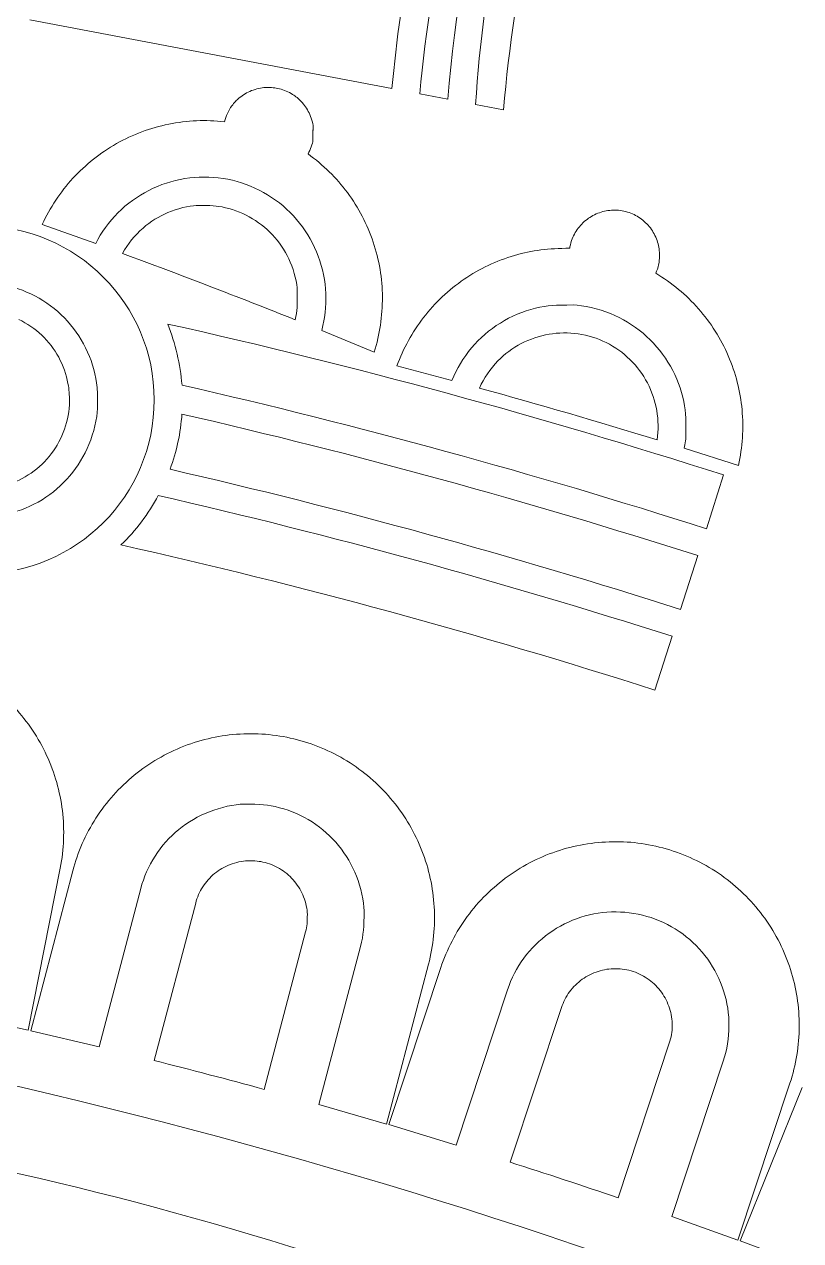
# Model space of a CAD drawing. Header units: millimetres. Extents: x -216 to 235, y -247 to 205.
# Drawn here: x 38.32 to 55.4, y 100.87 to 127.66 of the extents above; entities that cross this region are included whole.
import ezdxf

# ---------------------------------------------------------------- set-up
doc = ezdxf.new("R2010")
doc.units = ezdxf.units.MM
doc.header["$MEASUREMENT"] = 0
doc.layers.add('Camada 1', color=7, linetype='Continuous')

msp = doc.modelspace()

# ---------------------------------------------------------------- linework, layer by layer
at = {"layer": 'Camada 1', "color": 240, "lineweight": 18}
msp.add_open_spline([(40.386, -243.7514), (52.549, -242.0562), (64.5321, -239.369), (76.2543, -235.708), (76.2543, -235.708), (98.8911, -228.6351), (120.1427, -218.1082), (139.486, -204.3864), (139.486, -204.3864), (164.4969, -186.644), (185.4274, -164.233), (201.4217, -138.0695), (201.4217, -138.0695), (213.7717, -117.7741), (222.7947, -95.7966), (228.2686, -72.6782), (228.2686, -72.6782), (232.7664, -53.682), (234.7784, -34.2646), (234.2711, -14.7498), (234.2711, -14.7498), (233.6078, 8.9614), (229.2434, 32.277), (221.2854, 54.6227), (221.2854, 54.6227), (213.3274, 76.9685), (201.9717, 97.7943), (187.498, 116.5872), (187.498, 116.5872), (182.1139, 123.578), (176.3293, 130.2413), (170.1642, 136.5541), (170.1642, 136.5541), (153.5928, 153.4769), (134.5781, 167.599), (113.5883, 178.5727), (113.5883, 178.5727), (92.5985, 189.5464), (70.1505, 197.1015), (46.7969, 201.0519), (46.7969, 201.0519), (39.0919, 202.3552), (31.3295, 203.2562), (23.5308, 203.7524), (23.5308, 203.7524), (0.054, 205.2792), (-23.3725, 203.1146), (-46.1721, 197.3119), (-46.1721, 197.3119), (-57.2082, 194.503), (-67.9982, 190.8615), (-78.4793, 186.4083), (-78.4793, 186.4083), (-100.2525, 177.1917), (-120.3159, 164.6826), (-138.1754, 149.1888), (-138.1754, 149.1888), (-156.0349, 133.6951), (-171.2507, 115.5983), (-183.4483, 95.344), (-183.4483, 95.344), (-190.4371, 83.7389), (-196.3515, 71.5511), (-201.1434, 58.8799), (-201.1434, 58.8799), (-210.746, 33.3304), (-215.639, 6.4782), (-215.6655, -20.8162), (-215.6655, -20.8162), (-215.6885, -44.4186), (-212.0189, -67.7341), (-204.7472, -90.1884), (-204.7472, -90.1884), (-197.4754, -112.6427), (-186.7806, -133.683), (-172.926, -152.7913), (-172.926, -152.7913), (-167.4686, -160.3181), (-161.5547, -167.4917), (-155.2071, -174.2846)], degree=3, knots=[0, 0, 0, 0, 0.047619, 0.047619, 0.047619, 0.047619, 0.0952381, 0.0952381, 0.0952381, 0.0952381, 0.1428571, 0.1428571, 0.1428571, 0.1428571, 0.1904762, 0.1904762, 0.1904762, 0.1904762, 0.2380952, 0.2380952, 0.2380952, 0.2380952, 0.2857143, 0.2857143, 0.2857143, 0.2857143, 0.3333333, 0.3333333, 0.3333333, 0.3333333, 0.3809524, 0.3809524, 0.3809524, 0.3809524, 0.4285714, 0.4285714, 0.4285714, 0.4285714, 0.4761905, 0.4761905, 0.4761905, 0.4761905, 0.5238095, 0.5238095, 0.5238095, 0.5238095, 0.5714286, 0.5714286, 0.5714286, 0.5714286, 0.6190476, 0.6190476, 0.6190476, 0.6190476, 0.6666667, 0.6666667, 0.6666667, 0.6666667, 0.7142857, 0.7142857, 0.7142857, 0.7142857, 0.7619048, 0.7619048, 0.7619048, 0.7619048, 0.8095238, 0.8095238, 0.8095238, 0.8095238, 0.8571429, 0.8571429, 0.8571429, 0.8571429, 0.9047619, 0.9047619, 0.9047619, 0.9047619, 1, 1, 1, 1], dxfattribs=at)
at = {"layer": 'Camada 1', "color": 250, "lineweight": 18}
for points, knots in [([(169.4556, 135.5004), (152.9965, 152.348), (134.1044, 166.4135), (113.2447, 177.3504), (113.2447, 177.3504), (92.385, 188.2873), (70.0712, 195.8264), (46.8527, 199.782), (46.8527, 199.782), (39.1901, 201.0875), (31.4701, 201.9926), (23.7134, 202.4951), (23.7134, 202.4951), (0.3708, 204.0413), (-22.9262, 201.9169), (-45.6041, 196.1741), (-45.6041, 196.1741), (-56.5864, 193.3931), (-67.3248, 189.7829), (-77.7567, 185.3645), (-77.7567, 185.3645), (-99.4202, 176.2238), (-119.3871, 163.8067), (-137.1658, 148.419), (-137.1658, 148.419), (-154.9444, 133.0313), (-170.097, 115.0518), (-182.2504, 94.9233), (-182.2504, 94.9233), (-189.2131, 83.3915), (-195.1084, 71.2792), (-199.8881, 58.6848), (-199.8881, 58.6848), (-209.4979, 33.2044), (-214.3954, 6.4161), (-214.4225, -20.8161), (-214.4225, -20.8161), (-214.4225, -44.3152), (-210.6959, -67.68), (-203.3914, -90.0987), (-203.3914, -90.0987), (-196.087, -112.5174), (-185.3655, -133.5174), (-171.4908, -152.5816), (-171.4908, -152.5816), (-166.2338, -159.8049), (-160.555, -166.7015), (-154.4747, -173.2469), (-154.4747, -173.2469), (-138.5335, -190.4321), (-120.1002, -204.912), (-99.6287, -216.33), (-99.6287, -216.33), (-77.9909, -228.3986), (-54.6567, -236.727), (-30.2673, -241.0865), (-30.2673, -241.0865), (-7.2069, -245.2627), (16.2229, -245.78), (39.4452, -242.6257)], [0, 0, 0, 0, 0.0625, 0.0625, 0.0625, 0.0625, 0.125, 0.125, 0.125, 0.125, 0.1875, 0.1875, 0.1875, 0.1875, 0.25, 0.25, 0.25, 0.25, 0.3125, 0.3125, 0.3125, 0.3125, 0.375, 0.375, 0.375, 0.375, 0.4375, 0.4375, 0.4375, 0.4375, 0.5, 0.5, 0.5, 0.5, 0.5625, 0.5625, 0.5625, 0.5625, 0.625, 0.625, 0.625, 0.625, 0.6875, 0.6875, 0.6875, 0.6875, 0.75, 0.75, 0.75, 0.75, 0.8125, 0.8125, 0.8125, 0.8125, 0.875, 0.875, 0.875, 0.875, 1, 1, 1, 1]), ([(47.0213, 126.126), (47.2712, 128.9385), (47.9008, 131.6911), (48.8986, 134.3326), (48.8986, 134.3326), (49.7054, 136.5819), (50.8541, 138.6774), (52.3164, 140.5674), (52.3164, 140.5674), (53.5272, 142.1321), (54.9308, 143.5264), (56.5036, 144.7266), (56.5036, 144.7266), (59.5883, 147.0806), (63.0487, 148.8362), (66.77, 149.9353), (66.77, 149.9353), (66.7035, 149.7162), (66.6943, 149.568), (66.6943, 149.2604), (66.6943, 149.2604), (64.4706, 148.5629), (62.3288, 147.6438), (60.2912, 146.5126), (60.2912, 146.5126), (58.1839, 145.4001), (56.2766, 143.9717), (54.6161, 142.2626), (54.6161, 142.2626), (53.0408, 140.641), (51.7238, 138.8034), (50.6944, 136.7906), (50.6944, 136.7906), (48.9713, 133.4215), (47.9383, 129.781), (47.635, 126.009)], [0, 0, 0, 0, 0.1, 0.1, 0.1, 0.1, 0.2, 0.2, 0.2, 0.2, 0.3, 0.3, 0.3, 0.3, 0.4, 0.4, 0.4, 0.4, 0.5, 0.5, 0.5, 0.5, 0.6, 0.6, 0.6, 0.6, 0.7, 0.7, 0.7, 0.7, 0.8, 0.8, 0.8, 0.8, 1, 1, 1, 1]), ([(49.9809, 133.7692), (50.4202, 134.8901), (50.9368, 135.9775), (51.5281, 137.0261), (51.5281, 137.0261), (52.7198, 139.1393), (54.2275, 141.0401), (56.0139, 142.6816), (56.0139, 142.6816), (57.1792, 143.7523), (58.448, 144.6979), (59.8072, 145.5084), (59.8072, 145.5084), (62.0241, 146.829), (64.3796, 147.8829), (66.8416, 148.6557), (66.8416, 148.6557), (66.9275, 148.4563), (67.0465, 148.2748), (67.1952, 148.1165), (67.1952, 148.1165), (64.1024, 147.217), (61.2025, 145.8154), (58.5761, 143.9509), (58.5761, 143.9509), (56.6762, 142.606), (55.0102, 140.9804), (53.6189, 139.1142), (53.6189, 139.1142), (52.4101, 137.4927), (51.4335, 135.7218), (50.7071, 133.8344), (50.7071, 133.8344), (49.7105, 131.2449), (49.0918, 128.5402), (48.8633, 125.7751)], [0, 0, 0, 0, 0.1, 0.1, 0.1, 0.1, 0.2, 0.2, 0.2, 0.2, 0.3, 0.3, 0.3, 0.3, 0.4, 0.4, 0.4, 0.4, 0.5, 0.5, 0.5, 0.5, 0.6, 0.6, 0.6, 0.6, 0.7, 0.7, 0.7, 0.7, 0.8, 0.8, 0.8, 0.8, 1, 1, 1, 1]), ([(58.1665, 146.6782), (55.9018, 145.1913), (53.8977, 143.3685), (52.2033, 141.2545), (52.2033, 141.2545), (50.1336, 138.6722), (48.5932, 135.7432), (47.6384, 132.5745), (47.6384, 132.5745), (47.016, 130.5089), (46.6044, 128.3911), (46.408, 126.2428)], [0, 0, 0, 0, 0.25, 0.25, 0.25, 0.25, 0.5, 0.5, 0.5, 0.5, 1, 1, 1, 1]), ([(39.4452, -242.6257), (51.8039, -240.947), (63.9786, -238.2392), (75.8837, -234.5214), (75.8837, -234.5214), (98.4034, -227.4817), (119.5445, -217.0058), (138.7865, -203.3516), (138.7865, -203.3516), (162.3398, -186.6382), (182.2735, -165.7398), (197.8558, -141.4234), (197.8558, -141.4234), (210.5592, -121.5071), (219.9906, -99.8488), (225.9178, -76.9817), (225.9178, -76.9817), (231.1662, -56.7331), (233.5541, -35.952), (233.035, -15.0406), (233.035, -15.0406), (232.4527, 8.4214), (228.2073, 31.5036), (220.4032, 53.6376), (220.4032, 53.6376), (212.5992, 75.7714), (201.4288, 96.412), (187.1669, 115.0511), (187.1669, 115.0511), (181.6804, 122.2215), (175.7693, 129.0463), (169.4555, 135.5004)], [0, 0, 0, 0, 0.1111111, 0.1111111, 0.1111111, 0.1111111, 0.2222222, 0.2222222, 0.2222222, 0.2222222, 0.3333333, 0.3333333, 0.3333333, 0.3333333, 0.4444444, 0.4444444, 0.4444444, 0.4444444, 0.5555556, 0.5555556, 0.5555556, 0.5555556, 0.6666667, 0.6666667, 0.6666667, 0.6666667, 0.7777778, 0.7777778, 0.7777778, 0.7777778, 1, 1, 1, 1]), ([(46.0178, 120.4405), (46.1415, 120.834), (46.1982, 121.2248), (46.1982, 121.6542), (46.1982, 121.6542), (46.1982, 122.0509), (46.1259, 122.4733), (45.9947, 122.8643), (45.9947, 122.8643), (45.8635, 123.2553), (45.6729, 123.6209), (45.4273, 123.9522), (45.4273, 123.9522), (45.1845, 124.2797), (44.894, 124.5658), (44.5628, 124.8034), (44.5628, 124.8034), (44.6126, 124.8954), (44.6661, 125.0367), (44.6661, 125.097), (44.6661, 125.097), (44.6661, 125.5467), (44.6737, 125.1701), (44.6737, 125.4081), (44.6737, 125.4081), (44.6737, 125.4759), (44.6299, 125.612), (44.5847, 125.7063), (44.5847, 125.7063), (44.5395, 125.8006), (44.4801, 125.8867), (44.4079, 125.9624), (44.4079, 125.9624), (44.3518, 126.0214), (44.2888, 126.073), (44.2201, 126.1165), (44.2201, 126.1165), (44.1312, 126.1724), (44.0347, 126.2137), (43.9329, 126.2394), (43.9329, 126.2394), (43.831, 126.2651), (43.7679, 126.2674), (43.6217, 126.2674), (43.6217, 126.2674), (43.5395, 126.2674), (43.4146, 126.237), (43.3171, 126.1979), (43.3171, 126.1979), (43.2196, 126.1589), (43.1295, 126.105), (43.0489, 126.0377), (43.0489, 126.0377), (42.988, 125.9869), (42.9336, 125.9292), (42.8864, 125.8655), (42.8864, 125.8655), (42.8082, 125.76), (42.7527, 125.641), (42.7221, 125.5132), (42.7221, 125.5132), (42.3124, 125.5601), (41.9004, 125.5422), (41.4963, 125.4601), (41.4963, 125.4601), (41.0921, 125.378), (40.7059, 125.2337), (40.3469, 125.0308), (40.3469, 125.0308), (39.988, 124.8279), (39.6651, 124.5713), (39.3865, 124.2673), (39.3865, 124.2673), (39.1092, 123.9649), (38.8824, 123.6231), (38.7116, 123.2501)], [0, 0, 0, 0, 0.05, 0.05, 0.05, 0.05, 0.1, 0.1, 0.1, 0.1, 0.15, 0.15, 0.15, 0.15, 0.2, 0.2, 0.2, 0.2, 0.25, 0.25, 0.25, 0.25, 0.3, 0.3, 0.3, 0.3, 0.35, 0.35, 0.35, 0.35, 0.4, 0.4, 0.4, 0.4, 0.45, 0.45, 0.45, 0.45, 0.5, 0.5, 0.5, 0.5, 0.55, 0.55, 0.55, 0.55, 0.6, 0.6, 0.6, 0.6, 0.65, 0.65, 0.65, 0.65, 0.7, 0.7, 0.7, 0.7, 0.75, 0.75, 0.75, 0.75, 0.8, 0.8, 0.8, 0.8, 0.85, 0.85, 0.85, 0.85, 0.9, 0.9, 0.9, 0.9, 1, 1, 1, 1]), ([(39.8877, 122.8278), (40.015, 123.079), (40.1801, 123.3072), (40.3788, 123.5068), (40.3788, 123.5068), (40.5775, 123.7064), (40.805, 123.8724), (41.0556, 124.0008), (41.0556, 124.0008), (41.3063, 124.1292), (41.574, 124.2169), (41.852, 124.2615), (41.852, 124.2615), (42.1301, 124.3062), (42.4118, 124.3068), (42.69, 124.2634), (42.69, 124.2634), (42.9683, 124.2199), (43.2363, 124.1335), (43.4876, 124.0062), (43.4876, 124.0062), (43.7388, 123.8789), (43.967, 123.7138), (44.1666, 123.5151), (44.1666, 123.5151), (44.3662, 123.3164), (44.5322, 123.0889), (44.6606, 122.8383), (44.6606, 122.8383), (44.789, 122.5876), (44.8767, 122.3199), (44.9213, 122.0419), (44.9213, 122.0419), (44.966, 121.7638), (44.9666, 121.4822), (44.9232, 121.2039), (44.9232, 121.2039), (44.908, 121.1068), (44.8875, 121.0106), (44.8618, 120.9158)], [0, 0, 0, 0, 0.0909091, 0.0909091, 0.0909091, 0.0909091, 0.1818182, 0.1818182, 0.1818182, 0.1818182, 0.2727273, 0.2727273, 0.2727273, 0.2727273, 0.3636364, 0.3636364, 0.3636364, 0.3636364, 0.4545455, 0.4545455, 0.4545455, 0.4545455, 0.5454545, 0.5454545, 0.5454545, 0.5454545, 0.6363636, 0.6363636, 0.6363636, 0.6363636, 0.7272727, 0.7272727, 0.7272727, 0.7272727, 0.8181818, 0.8181818, 0.8181818, 0.8181818, 1, 1, 1, 1]), ([(40.4767, 122.6125), (41.7511, 122.1433), (43.0188, 121.656), (44.2794, 121.1507), (44.2794, 121.1507), (44.3284, 121.3613), (44.3256, 121.4557), (44.3256, 121.7925), (44.3256, 121.7925), (44.3256, 121.9526), (44.2553, 122.2179), (44.1713, 122.4171), (44.1713, 122.4171), (44.0872, 122.6164), (43.973, 122.8), (43.8315, 122.9635), (43.8315, 122.9635), (43.6899, 123.127), (43.5246, 123.2664), (43.3394, 123.3781), (43.3394, 123.3781), (43.1543, 123.4899), (42.954, 123.5713), (42.7434, 123.6204), (42.7434, 123.6204), (42.5328, 123.6695), (42.4384, 123.6667), (42.1017, 123.6667), (42.1017, 123.6667), (41.9415, 123.6667), (41.6762, 123.5964), (41.477, 123.5123), (41.477, 123.5123), (41.2778, 123.4283), (41.0942, 123.3141), (40.9306, 123.1725), (40.9306, 123.1725), (40.7471, 123.0136), (40.5942, 122.825), (40.4767, 122.6125)], [0, 0, 0, 0, 0.0909091, 0.0909091, 0.0909091, 0.0909091, 0.1818182, 0.1818182, 0.1818182, 0.1818182, 0.2727273, 0.2727273, 0.2727273, 0.2727273, 0.3636364, 0.3636364, 0.3636364, 0.3636364, 0.4545455, 0.4545455, 0.4545455, 0.4545455, 0.5454545, 0.5454545, 0.5454545, 0.5454545, 0.6363636, 0.6363636, 0.6363636, 0.6363636, 0.7272727, 0.7272727, 0.7272727, 0.7272727, 0.8181818, 0.8181818, 0.8181818, 0.8181818, 1, 1, 1, 1]), ([(52.2543, 122.8626), (52.2237, 122.9626), (52.1778, 123.0566), (52.1178, 123.1422), (52.1178, 123.1422), (52.0577, 123.2279), (51.985, 123.3031), (51.9015, 123.366), (51.9015, 123.366), (51.8179, 123.4289), (51.7255, 123.478), (51.6267, 123.512), (51.6267, 123.512), (51.5277, 123.546), (51.4178, 123.5659), (51.3202, 123.5659), (51.3202, 123.5659), (51.2076, 123.5659), (51.112, 123.5531), (51.012, 123.5225), (51.012, 123.5225), (50.912, 123.4918), (50.818, 123.4459), (50.7323, 123.3859), (50.7323, 123.3859), (50.6467, 123.3259), (50.5715, 123.2532), (50.5086, 123.1696), (50.5086, 123.1696), (50.4457, 123.0861), (50.3966, 122.9937), (50.3626, 122.8948), (50.3626, 122.8948), (50.3436, 122.8397), (50.3205, 122.7525), (50.3205, 122.7255), (50.3205, 122.7255), (49.852, 122.7255), (49.4993, 122.6845), (49.1036, 122.5684), (49.1036, 122.5684), (48.7079, 122.4523), (48.3353, 122.2757), (47.9948, 122.0429), (47.9948, 122.0429), (47.6544, 121.8102), (47.3545, 121.5271), (47.1027, 121.2005), (47.1027, 121.2005), (46.8537, 120.8777), (46.6576, 120.5203), (46.5192, 120.1368)], [0, 0, 0, 0, 0.0714286, 0.0714286, 0.0714286, 0.0714286, 0.1428571, 0.1428571, 0.1428571, 0.1428571, 0.2142857, 0.2142857, 0.2142857, 0.2142857, 0.2857143, 0.2857143, 0.2857143, 0.2857143, 0.3571429, 0.3571429, 0.3571429, 0.3571429, 0.4285714, 0.4285714, 0.4285714, 0.4285714, 0.5, 0.5, 0.5, 0.5, 0.5714286, 0.5714286, 0.5714286, 0.5714286, 0.6428571, 0.6428571, 0.6428571, 0.6428571, 0.7142857, 0.7142857, 0.7142857, 0.7142857, 0.7857143, 0.7857143, 0.7857143, 0.7857143, 0.8571429, 0.8571429, 0.8571429, 0.8571429, 1, 1, 1, 1]), ([(41.1759, 119.3875), (41.1759, 117.274), (39.4625, 115.5606), (37.349, 115.5606), (37.349, 115.5606), (35.2354, 115.5606), (33.5221, 117.274), (33.5221, 119.3875), (33.5221, 119.3875), (33.5221, 121.5011), (35.2354, 123.2144), (37.349, 123.2144), (37.349, 123.2144), (39.4625, 123.2144), (41.1759, 121.5011), (41.1759, 119.3875)], [0, 0, 0, 0, 0.2, 0.2, 0.2, 0.2, 0.4, 0.4, 0.4, 0.4, 0.6, 0.6, 0.6, 0.6, 1, 1, 1, 1]), ([(54.0336, 117.9439), (54.1242, 118.3462), (54.1507, 118.7577), (54.1126, 119.1683), (54.1126, 119.1683), (54.0745, 119.5789), (53.9726, 119.9785), (53.8094, 120.3572), (53.8094, 120.3572), (53.6463, 120.7359), (53.4259, 121.0844), (53.1537, 121.3942), (53.1537, 121.3942), (52.8829, 121.7024), (52.5674, 121.9646), (52.215, 122.1746), (52.215, 122.1746), (52.2675, 122.2949), (52.2977, 122.4301), (52.2977, 122.5544), (52.2977, 122.5544), (52.2977, 122.667), (52.2849, 122.7626), (52.2543, 122.8626)], [0, 0, 0, 0, 0.1428571, 0.1428571, 0.1428571, 0.1428571, 0.2857143, 0.2857143, 0.2857143, 0.2857143, 0.4285714, 0.4285714, 0.4285714, 0.4285714, 0.5714286, 0.5714286, 0.5714286, 0.5714286, 0.7142857, 0.7142857, 0.7142857, 0.7142857, 1, 1, 1, 1]), ([(34.9424, 118.4468), (35.0413, 118.1937), (35.1786, 117.9591), (35.3508, 117.749), (35.3508, 117.749), (35.5231, 117.5389), (35.7262, 117.3583), (35.9549, 117.2117), (35.9549, 117.2117), (36.1837, 117.0651), (36.4326, 116.9561), (36.6955, 116.8873), (36.6955, 116.8873), (36.9584, 116.8186), (37.1402, 116.8077), (37.5, 116.8077), (37.5, 116.8077), (37.6091, 116.8077), (37.8094, 116.8399), (37.9607, 116.8767), (37.9607, 116.8767), (38.2248, 116.9411), (38.4756, 117.0461), (38.7068, 117.189), (38.7068, 117.189), (38.9381, 117.3319), (39.1442, 117.5092), (39.32, 117.7166), (39.32, 117.7166), (39.4958, 117.924), (39.6369, 118.1563), (39.74, 118.4078), (39.74, 118.4078), (39.8431, 118.6594), (39.9259, 118.9873), (39.9259, 119.1951), (39.9259, 119.1951), (39.9259, 119.5428), (39.9352, 119.5047), (39.919, 119.6589), (39.919, 119.6589), (39.8905, 119.9291), (39.8202, 120.1916), (39.7096, 120.4398), (39.7096, 120.4398), (39.5991, 120.688), (39.4511, 120.9158), (39.2692, 121.1177), (39.2692, 121.1177), (39.0874, 121.3196), (38.8762, 121.4906), (38.6409, 121.6264), (38.6409, 121.6264), (38.4056, 121.7622), (38.1519, 121.8595), (37.8861, 121.916), (37.8861, 121.916), (37.6537, 121.9654), (37.5269, 121.9668), (37.1796, 121.9668)], [0, 0, 0, 0, 0.0625, 0.0625, 0.0625, 0.0625, 0.125, 0.125, 0.125, 0.125, 0.1875, 0.1875, 0.1875, 0.1875, 0.25, 0.25, 0.25, 0.25, 0.3125, 0.3125, 0.3125, 0.3125, 0.375, 0.375, 0.375, 0.375, 0.4375, 0.4375, 0.4375, 0.4375, 0.5, 0.5, 0.5, 0.5, 0.5625, 0.5625, 0.5625, 0.5625, 0.625, 0.625, 0.625, 0.625, 0.6875, 0.6875, 0.6875, 0.6875, 0.75, 0.75, 0.75, 0.75, 0.8125, 0.8125, 0.8125, 0.8125, 0.875, 0.875, 0.875, 0.875, 1, 1, 1, 1]), ([(47.7267, 119.8143), (47.8328, 120.0752), (47.9783, 120.3163), (48.1598, 120.5316), (48.1598, 120.5316), (48.3413, 120.747), (48.5543, 120.9313), (48.7935, 121.08), (48.7935, 121.08), (49.0326, 121.2288), (49.2921, 121.3383), (49.5656, 121.4058), (49.5656, 121.4058), (49.839, 121.4733), (49.9969, 121.477), (50.4005, 121.477), (50.4005, 121.477), (50.6176, 121.477), (50.9557, 121.3928), (51.2166, 121.2868), (51.2166, 121.2868), (51.4775, 121.1807), (51.7186, 121.0351), (51.9339, 120.8536), (51.9339, 120.8536), (52.1493, 120.6721), (52.3336, 120.4592), (52.4823, 120.22), (52.4823, 120.22), (52.6311, 119.9808), (52.7406, 119.7213), (52.8081, 119.4479), (52.8081, 119.4479), (52.8756, 119.1745), (52.8793, 119.0165), (52.8793, 118.613), (52.8793, 118.613), (52.8793, 118.5603), (52.8598, 118.4174), (52.842, 118.3207)], [0, 0, 0, 0, 0.0909091, 0.0909091, 0.0909091, 0.0909091, 0.1818182, 0.1818182, 0.1818182, 0.1818182, 0.2727273, 0.2727273, 0.2727273, 0.2727273, 0.3636364, 0.3636364, 0.3636364, 0.3636364, 0.4545455, 0.4545455, 0.4545455, 0.4545455, 0.5454545, 0.5454545, 0.5454545, 0.5454545, 0.6363636, 0.6363636, 0.6363636, 0.6363636, 0.7272727, 0.7272727, 0.7272727, 0.7272727, 0.8181818, 0.8181818, 0.8181818, 0.8181818, 1, 1, 1, 1]), ([(35.3877, 119.3366), (35.3877, 119.1502), (35.4304, 118.9275), (35.4992, 118.733), (35.4992, 118.733), (35.568, 118.5384), (35.6663, 118.3571), (35.7918, 118.1933), (35.7918, 118.1933), (35.9174, 118.0296), (36.0669, 117.8875), (36.2369, 117.7705), (36.2369, 117.7705), (36.4069, 117.6536), (36.5931, 117.5646), (36.7909, 117.5059), (36.7909, 117.5059), (36.9887, 117.4472), (37.1684, 117.4255), (37.3994, 117.4255), (37.3994, 117.4255), (37.555, 117.4255), (37.7476, 117.4578), (37.9153, 117.5083), (37.9153, 117.5083), (38.113, 117.568), (38.2989, 117.6579), (38.4684, 117.7758), (38.4684, 117.7758), (38.638, 117.8936), (38.787, 118.0366), (38.9119, 118.2011), (38.9119, 118.2011), (39.0367, 118.3656), (39.1343, 118.5475), (39.2022, 118.7426), (39.2022, 118.7426), (39.2701, 118.9376), (39.3109, 119.1573), (39.3109, 119.3473), (39.3109, 119.3473), (39.3109, 119.5021), (39.3029, 119.6145), (39.2785, 119.746), (39.2785, 119.746), (39.2409, 119.9489), (39.1721, 120.1434), (39.0736, 120.3247), (39.0736, 120.3247), (38.9752, 120.5061), (38.8496, 120.6697), (38.6999, 120.8118), (38.6999, 120.8118), (38.5503, 120.9538), (38.3802, 121.0707), (38.194, 121.1595)], [0, 0, 0, 0, 0.0666667, 0.0666667, 0.0666667, 0.0666667, 0.1333333, 0.1333333, 0.1333333, 0.1333333, 0.2, 0.2, 0.2, 0.2, 0.2666667, 0.2666667, 0.2666667, 0.2666667, 0.3333333, 0.3333333, 0.3333333, 0.3333333, 0.4, 0.4, 0.4, 0.4, 0.4666667, 0.4666667, 0.4666667, 0.4666667, 0.5333333, 0.5333333, 0.5333333, 0.5333333, 0.6, 0.6, 0.6, 0.6, 0.6666667, 0.6666667, 0.6666667, 0.6666667, 0.7333333, 0.7333333, 0.7333333, 0.7333333, 0.8, 0.8, 0.8, 0.8, 0.8666667, 0.8666667, 0.8666667, 0.8666667, 1, 1, 1, 1]), ([(41.7881, 119.7122), (41.7498, 120.1748), (41.6438, 120.6267), (41.4724, 121.0581), (41.4724, 121.0581), (45.5979, 120.1322), (49.6782, 119.0237), (53.7052, 117.735)], [0, 0, 0, 0, 0.3333333, 0.3333333, 0.3333333, 0.3333333, 1, 1, 1, 1]), ([(48.3324, 119.6482), (49.6414, 119.2862), (50.945, 118.9056), (52.2431, 118.5064), (52.2431, 118.5064), (52.2746, 118.7204), (52.2722, 118.9366), (52.236, 119.1498), (52.236, 119.1498), (52.1999, 119.363), (52.1308, 119.568), (52.0305, 119.7595), (52.0305, 119.7595), (51.9302, 119.9511), (51.8012, 120.1247), (51.6466, 120.2759), (51.6466, 120.2759), (51.492, 120.4271), (51.3157, 120.5523), (51.1219, 120.6483), (51.1219, 120.6483), (50.9282, 120.7444), (50.7218, 120.809), (50.5079, 120.8404), (50.5079, 120.8404), (50.2939, 120.8719), (50.0777, 120.8695), (49.8645, 120.8334), (49.8645, 120.8334), (49.6513, 120.7972), (49.4464, 120.7281), (49.2548, 120.6278)], [0, 0, 0, 0, 0.1111111, 0.1111111, 0.1111111, 0.1111111, 0.2222222, 0.2222222, 0.2222222, 0.2222222, 0.3333333, 0.3333333, 0.3333333, 0.3333333, 0.4444444, 0.4444444, 0.4444444, 0.4444444, 0.5555556, 0.5555556, 0.5555556, 0.5555556, 0.6666667, 0.6666667, 0.6666667, 0.6666667, 0.7777778, 0.7777778, 0.7777778, 0.7777778, 1, 1, 1, 1]), ([(49.2548, 120.6278), (49.0632, 120.5275), (48.8897, 120.3985), (48.7384, 120.2439), (48.7384, 120.2439), (48.5686, 120.0704), (48.4319, 119.8697), (48.3324, 119.6482)], [0, 0, 0, 0, 0.3333333, 0.3333333, 0.3333333, 0.3333333, 1, 1, 1, 1]), ([(52.5722, 114.1803), (48.8484, 115.3721), (45.0776, 116.406), (41.2667, 117.2802), (41.2667, 117.2802), (41.0498, 116.8769), (40.7737, 116.5115), (40.4449, 116.1928), (40.4449, 116.1928), (44.4072, 115.3), (48.3262, 114.2334), (52.1944, 112.9951)], [0, 0, 0, 0, 0.25, 0.25, 0.25, 0.25, 0.5, 0.5, 0.5, 0.5, 1, 1, 1, 1]), ([(34.6528, 113.8739), (35.0752, 113.9248), (35.5005, 113.909), (35.918, 113.8269), (35.918, 113.8269), (36.3355, 113.7448), (36.7351, 113.5984), (37.1068, 113.3912), (37.1068, 113.3912), (37.4785, 113.1841), (37.8132, 112.9214), (38.1027, 112.6096), (38.1027, 112.6096), (38.3923, 112.2977), (38.6294, 111.9444), (38.8084, 111.5583), (38.8084, 111.5583), (38.9874, 111.1723), (39.1038, 110.763), (39.1547, 110.3405), (39.1547, 110.3405), (39.2056, 109.9181), (39.1899, 109.4928), (39.1077, 109.0753)], [0, 0, 0, 0, 0.1428571, 0.1428571, 0.1428571, 0.1428571, 0.2857143, 0.2857143, 0.2857143, 0.2857143, 0.4285714, 0.4285714, 0.4285714, 0.4285714, 0.5714286, 0.5714286, 0.5714286, 0.5714286, 0.7142857, 0.7142857, 0.7142857, 0.7142857, 1, 1, 1, 1]), ([(39.3841, 109.016), (39.4922, 109.4275), (39.6635, 109.8171), (39.8935, 110.1751), (39.8935, 110.1751), (40.1236, 110.533), (40.4068, 110.8506), (40.7362, 111.12), (40.7362, 111.12), (41.0656, 111.3893), (41.4331, 111.6039), (41.8296, 111.7583), (41.8296, 111.7583), (42.2262, 111.9126), (42.642, 112.0031), (43.0668, 112.0274)], [0, 0, 0, 0, 0.2, 0.2, 0.2, 0.2, 0.4, 0.4, 0.4, 0.4, 0.6, 0.6, 0.6, 0.6, 1, 1, 1, 1]), ([(43.0668, 112.0274), (43.4916, 112.0517), (43.915, 112.0092), (44.3266, 111.9011), (44.3266, 111.9011), (44.7381, 111.7929), (45.1277, 111.6217), (45.4856, 111.3916), (45.4856, 111.3916), (45.8436, 111.1616), (46.1612, 110.8784), (46.4306, 110.5489), (46.4306, 110.5489), (46.6999, 110.2195), (46.9145, 109.852), (47.0688, 109.4555), (47.0688, 109.4555), (47.2232, 109.059), (47.3137, 108.6432), (47.338, 108.2184), (47.338, 108.2184), (47.3623, 107.7935), (47.3198, 107.3701), (47.2116, 106.9586)], [0, 0, 0, 0, 0.1428571, 0.1428571, 0.1428571, 0.1428571, 0.2857143, 0.2857143, 0.2857143, 0.2857143, 0.4285714, 0.4285714, 0.4285714, 0.4285714, 0.5714286, 0.5714286, 0.5714286, 0.5714286, 0.7142857, 0.7142857, 0.7142857, 0.7142857, 1, 1, 1, 1]), ([(45.7162, 107.3516), (45.783, 107.6059), (45.7942, 107.7843), (45.7942, 108.1301), (45.7942, 108.1301), (45.7942, 108.3427), (45.7233, 108.6495), (45.6279, 108.8945), (45.6279, 108.8945), (45.5325, 109.1395), (45.4, 109.3666), (45.2335, 109.5701), (45.2335, 109.5701), (45.0671, 109.7736), (44.8709, 109.9487), (44.6497, 110.0908), (44.6497, 110.0908), (44.4285, 110.233), (44.1878, 110.3388), (43.9335, 110.4056), (43.9335, 110.4056), (43.6792, 110.4724), (43.5008, 110.4836), (43.1551, 110.4836), (43.1551, 110.4836), (42.9424, 110.4836), (42.6357, 110.4127), (42.3907, 110.3173), (42.3907, 110.3173), (42.1456, 110.222), (41.9186, 110.0894), (41.715, 109.9229), (41.715, 109.9229), (41.5115, 109.7565), (41.3365, 109.5603), (41.1943, 109.3391), (41.1943, 109.3391), (41.0522, 109.1179), (40.9464, 108.8772), (40.8796, 108.6229)], [0, 0, 0, 0, 0.0909091, 0.0909091, 0.0909091, 0.0909091, 0.1818182, 0.1818182, 0.1818182, 0.1818182, 0.2727273, 0.2727273, 0.2727273, 0.2727273, 0.3636364, 0.3636364, 0.3636364, 0.3636364, 0.4545455, 0.4545455, 0.4545455, 0.4545455, 0.5454545, 0.5454545, 0.5454545, 0.5454545, 0.6363636, 0.6363636, 0.6363636, 0.6363636, 0.7272727, 0.7272727, 0.7272727, 0.7272727, 0.8181818, 0.8181818, 0.8181818, 0.8181818, 1, 1, 1, 1]), ([(47.4837, 106.882), (47.6175, 107.286), (47.8128, 107.664), (48.0649, 108.0068), (48.0649, 108.0068), (48.317, 108.3497), (48.6196, 108.6488), (48.9653, 108.897), (48.9653, 108.897), (49.311, 109.1451), (49.6912, 109.3361), (50.0966, 109.4653), (50.0966, 109.4653), (50.5021, 109.5945), (50.9124, 109.6562), (51.3482, 109.6562), (51.3482, 109.6562), (51.7639, 109.6562), (52.1937, 109.5849), (52.5976, 109.4511), (52.5976, 109.4511), (53.0015, 109.3173), (53.3796, 109.1219), (53.7224, 108.8699), (53.7224, 108.8699), (54.0652, 108.6178), (54.3644, 108.3152), (54.6126, 107.9695), (54.6126, 107.9695), (54.8607, 107.6238), (55.0517, 107.2436), (55.1809, 106.8381), (55.1809, 106.8381), (55.3101, 106.4327), (55.3719, 106.0224), (55.3719, 105.5865), (55.3719, 105.5865), (55.3719, 105.1709), (55.3005, 104.7411), (55.1667, 104.3372)], [0, 0, 0, 0, 0.0909091, 0.0909091, 0.0909091, 0.0909091, 0.1818182, 0.1818182, 0.1818182, 0.1818182, 0.2727273, 0.2727273, 0.2727273, 0.2727273, 0.3636364, 0.3636364, 0.3636364, 0.3636364, 0.4545455, 0.4545455, 0.4545455, 0.4545455, 0.5454545, 0.5454545, 0.5454545, 0.5454545, 0.6363636, 0.6363636, 0.6363636, 0.6363636, 0.7272727, 0.7272727, 0.7272727, 0.7272727, 0.8181818, 0.8181818, 0.8181818, 0.8181818, 1, 1, 1, 1]), ([(39.1077, 109.0753), (39.1077, 109.0753), (38.4052, 105.5032), (38.4052, 105.5032), (38.4052, 105.5032), (38.4052, 105.5032), (36.8954, 105.8391), (36.8954, 105.8391), (36.8954, 105.8391), (36.8954, 105.8391), (37.5905, 109.3737), (37.5905, 109.3737)], [0, 0, 0, 0, 0.25, 0.25, 0.25, 0.25, 0.5, 0.5, 0.5, 0.5, 1, 1, 1, 1]), ([(43.6157, 109.1964), (43.4885, 109.2298), (43.3993, 109.2354), (43.2265, 109.2354), (43.2265, 109.2354), (43.1201, 109.2354), (42.9667, 109.2), (42.8443, 109.1523), (42.8443, 109.1523), (42.7217, 109.1046), (42.6082, 109.0383), (42.5064, 108.9551), (42.5064, 108.9551), (42.4047, 108.8719), (42.3172, 108.7738), (42.2461, 108.6632), (42.2461, 108.6632), (42.175, 108.5526), (42.1221, 108.4322), (42.0887, 108.3051)], [0, 0, 0, 0, 0.1666667, 0.1666667, 0.1666667, 0.1666667, 0.3333333, 0.3333333, 0.3333333, 0.3333333, 0.5, 0.5, 0.5, 0.5, 0.6666667, 0.6666667, 0.6666667, 0.6666667, 1, 1, 1, 1]), ([(44.507, 107.6695), (44.5404, 107.7966), (44.5461, 107.8858), (44.5461, 108.0587), (44.5461, 108.0587), (44.5461, 108.165), (44.5106, 108.3184), (44.4629, 108.4409), (44.4629, 108.4409), (44.4152, 108.5634), (44.3489, 108.6769), (44.2657, 108.7787), (44.2657, 108.7787), (44.1825, 108.8805), (44.0843, 108.968), (43.9737, 109.0391), (43.9737, 109.0391), (43.8631, 109.1101), (43.7428, 109.163), (43.6157, 109.1964)], [0, 0, 0, 0, 0.1666667, 0.1666667, 0.1666667, 0.1666667, 0.3333333, 0.3333333, 0.3333333, 0.3333333, 0.5, 0.5, 0.5, 0.5, 0.6666667, 0.6666667, 0.6666667, 0.6666667, 1, 1, 1, 1]), ([(40.8796, 108.6229), (40.8796, 108.6229), (39.963, 105.1356), (39.963, 105.1356), (39.963, 105.1356), (39.963, 105.1356), (38.4581, 105.4931), (38.4581, 105.4931), (38.4581, 105.4931), (38.4581, 105.4931), (39.3841, 109.016), (39.3841, 109.016)], [0, 0, 0, 0, 0.25, 0.25, 0.25, 0.25, 0.5, 0.5, 0.5, 0.5, 1, 1, 1, 1]), ([(52.8064, 107.6241), (52.5946, 107.7798), (52.361, 107.9006), (52.1114, 107.9832), (52.1114, 107.9832), (51.8618, 108.0659), (51.5963, 108.11), (51.3394, 108.11), (51.3394, 108.11), (51.0701, 108.11), (50.8166, 108.0718), (50.5661, 107.992), (50.5661, 107.992), (50.3156, 107.9122), (50.0806, 107.7942), (49.867, 107.6409), (49.867, 107.6409), (49.6534, 107.4875), (49.4665, 107.3026), (49.3107, 107.0908), (49.3107, 107.0908), (49.1549, 106.879), (49.0342, 106.6454), (48.9515, 106.3958)], [0, 0, 0, 0, 0.1428571, 0.1428571, 0.1428571, 0.1428571, 0.2857143, 0.2857143, 0.2857143, 0.2857143, 0.4285714, 0.4285714, 0.4285714, 0.4285714, 0.5714286, 0.5714286, 0.5714286, 0.5714286, 0.7142857, 0.7142857, 0.7142857, 0.7142857, 1, 1, 1, 1]), ([(53.6988, 104.8234), (53.7815, 105.0729), (53.8256, 105.3385), (53.8256, 105.5953), (53.8256, 105.5953), (53.8256, 105.8647), (53.7875, 106.1182), (53.7076, 106.3687), (53.7076, 106.3687), (53.6278, 106.6192), (53.5098, 106.8542), (53.3564, 107.0678), (53.3564, 107.0678), (53.2031, 107.2814), (53.0183, 107.4683), (52.8064, 107.6241)], [0, 0, 0, 0, 0.2, 0.2, 0.2, 0.2, 0.4, 0.4, 0.4, 0.4, 0.6, 0.6, 0.6, 0.6, 1, 1, 1, 1]), ([(47.2116, 106.9586), (47.2116, 106.9586), (46.2862, 103.4377), (46.2862, 103.4377), (46.2862, 103.4377), (46.2862, 103.4377), (44.8004, 103.8676), (44.8004, 103.8676), (44.8004, 103.8676), (44.8004, 103.8676), (45.7162, 107.3516), (45.7162, 107.3516)], [0, 0, 0, 0, 0.25, 0.25, 0.25, 0.25, 0.5, 0.5, 0.5, 0.5, 1, 1, 1, 1]), ([(48.9515, 106.3958), (48.9515, 106.3958), (47.8178, 102.973), (47.8178, 102.973), (47.8178, 102.973), (47.8178, 102.973), (46.3384, 103.4242), (46.3384, 103.4242), (46.3384, 103.4242), (46.3384, 103.4242), (47.4837, 106.882), (47.4837, 106.882)], [0, 0, 0, 0, 0.25, 0.25, 0.25, 0.25, 0.5, 0.5, 0.5, 0.5, 1, 1, 1, 1]), ([(51.3323, 106.8598), (51.1976, 106.8598), (51.0709, 106.8407), (50.9456, 106.8008), (50.9456, 106.8008), (50.8204, 106.7609), (50.7029, 106.7019), (50.5961, 106.6252), (50.5961, 106.6252), (50.4893, 106.5485), (50.3958, 106.4561), (50.318, 106.3502), (50.318, 106.3502), (50.2401, 106.2443), (50.1797, 106.1275), (50.1384, 106.0027)], [0, 0, 0, 0, 0.2, 0.2, 0.2, 0.2, 0.4, 0.4, 0.4, 0.4, 0.6, 0.6, 0.6, 0.6, 1, 1, 1, 1]), ([(52.512, 105.2165), (52.5533, 105.3413), (52.5754, 105.4741), (52.5754, 105.6025), (52.5754, 105.6025), (52.5754, 105.7371), (52.5563, 105.8639), (52.5164, 105.9891), (52.5164, 105.9891), (52.4765, 106.1144), (52.4175, 106.2319), (52.3408, 106.3387), (52.3408, 106.3387), (52.2641, 106.4455), (52.1717, 106.539), (52.0658, 106.6168), (52.0658, 106.6168), (51.9599, 106.6947), (51.8431, 106.7551), (51.7183, 106.7964), (51.7183, 106.7964), (51.5935, 106.8378), (51.4607, 106.8598), (51.3323, 106.8598)], [0, 0, 0, 0, 0.1428571, 0.1428571, 0.1428571, 0.1428571, 0.2857143, 0.2857143, 0.2857143, 0.2857143, 0.4285714, 0.4285714, 0.4285714, 0.4285714, 0.5714286, 0.5714286, 0.5714286, 0.5714286, 0.7142857, 0.7142857, 0.7142857, 0.7142857, 1, 1, 1, 1]), ([(109.4039, 32.2293), (103.8033, 42.7843), (96.6205, 52.3332), (88.0323, 60.6409), (88.0323, 60.6409), (83.215, 65.3009), (78.0052, 69.5177), (72.4437, 73.2582), (72.4437, 73.2582), (62.6104, 79.8719), (51.8635, 84.8658), (40.4678, 88.1171), (40.4678, 88.1171), (36.6084, 89.2182), (32.6957, 90.1118), (28.7409, 90.7953), (28.7409, 90.7953), (29.6439, 91.0844), (30.4906, 91.5112), (31.26, 92.0652), (31.26, 92.0652), (32.0295, 92.6192), (32.7028, 93.2867), (33.2634, 94.0513), (33.2634, 94.0513), (33.824, 94.8159), (34.2581, 95.6589), (34.555, 96.5593), (34.555, 96.5593), (34.8519, 97.4598), (35.0084, 98.4123), (35.0084, 99.3437), (35.0084, 99.3437), (35.0084, 100.3092), (34.8682, 101.2289), (34.5791, 102.1319), (34.5791, 102.1319), (34.29, 103.0349), (33.8632, 103.8815), (33.3092, 104.651), (33.3092, 104.651), (33.12, 104.9139), (32.9168, 105.1663), (32.7003, 105.4073), (32.7003, 105.4073), (46.0097, 102.9259), (58.767, 98.3931), (70.6582, 91.9204), (70.6582, 91.9204), (82.5494, 85.4477), (93.2816, 77.1945), (102.5906, 67.3641), (102.5906, 67.3641), (106.6445, 63.0831), (110.3952, 58.5342), (113.8252, 53.7387), (113.8252, 53.7387), (121.6447, 42.8064), (127.6576, 30.7854), (131.7161, 17.9717), (131.7161, 17.9717), (133.3187, 12.9118), (134.6034, 7.7619), (135.5654, 2.5421), (135.5654, 2.5421), (134.8569, 3.1755), (134.0581, 3.6902), (133.1886, 4.0736), (133.1886, 4.0736), (132.319, 4.457), (131.4003, 4.6996), (130.4548, 4.7955), (130.4548, 4.7955), (129.5094, 4.8915), (128.5606, 4.8383), (127.6318, 4.6374), (127.6318, 4.6374), (126.703, 4.4365), (125.8171, 4.0927), (124.9958, 3.6147), (124.9958, 3.6147), (124.1745, 3.1365), (123.4382, 2.5359), (122.8048, 1.8274), (122.8048, 1.8274), (122.1715, 1.1189), (121.6568, 0.3201), (121.2734, -0.5495), (121.2734, -0.5495), (121.1514, -0.8261), (121.0435, -1.1085), (120.9498, -1.396), (120.9498, -1.396), (118.885, 10.3731), (115.0045, 21.6743), (109.4039, 32.2293)], [0, 0, 0, 0, 0.04, 0.04, 0.04, 0.04, 0.08, 0.08, 0.08, 0.08, 0.12, 0.12, 0.12, 0.12, 0.16, 0.16, 0.16, 0.16, 0.2, 0.2, 0.2, 0.2, 0.24, 0.24, 0.24, 0.24, 0.28, 0.28, 0.28, 0.28, 0.32, 0.32, 0.32, 0.32, 0.36, 0.36, 0.36, 0.36, 0.4, 0.4, 0.4, 0.4, 0.44, 0.44, 0.44, 0.44, 0.48, 0.48, 0.48, 0.48, 0.52, 0.52, 0.52, 0.52, 0.56, 0.56, 0.56, 0.56, 0.6, 0.6, 0.6, 0.6, 0.64, 0.64, 0.64, 0.64, 0.68, 0.68, 0.68, 0.68, 0.72, 0.72, 0.72, 0.72, 0.76, 0.76, 0.76, 0.76, 0.8, 0.8, 0.8, 0.8, 0.84, 0.84, 0.84, 0.84, 0.88, 0.88, 0.88, 0.88, 0.92, 0.92, 0.92, 0.92, 1, 1, 1, 1]), ([(55.1667, 104.3372), (55.1667, 104.3372), (54.022, 100.8814), (54.022, 100.8814), (54.022, 100.8814), (54.022, 100.8814), (52.5661, 101.4038), (52.5661, 101.4038), (52.5661, 101.4038), (52.5661, 101.4038), (53.6988, 104.8234), (53.6988, 104.8234)], [0, 0, 0, 0, 0.25, 0.25, 0.25, 0.25, 0.5, 0.5, 0.5, 0.5, 1, 1, 1, 1]), ([(56.8678, 103.6663), (56.8678, 103.6663), (55.5214, 100.3214), (55.5214, 100.3214), (55.5214, 100.3214), (55.5214, 100.3214), (54.0732, 100.8647), (54.0732, 100.8647), (54.0732, 100.8647), (54.0732, 100.8647), (55.4334, 104.2437), (55.4334, 104.2437)], [0, 0, 0, 0, 0.25, 0.25, 0.25, 0.25, 0.5, 0.5, 0.5, 0.5, 1, 1, 1, 1])]:
    msp.add_open_spline(points, degree=3, knots=knots, dxfattribs=at)
for points in [[(48.249, 125.8921), (48.4097, 128.598), (48.9918, 131.2455), (49.9809, 133.7692)], [(46.408, 126.2428), (46.408, 126.2428), (38.442, 127.7601), (38.442, 127.7601)], [(47.635, 126.009), (47.635, 126.009), (47.0213, 126.126), (47.0213, 126.126)], [(48.8633, 125.7751), (48.8633, 125.7751), (48.249, 125.8921), (48.249, 125.8921)], [(38.7116, 123.2501), (38.7116, 123.2501), (39.8877, 122.8278), (39.8877, 122.8278)], [(44.8618, 120.9158), (44.8618, 120.9158), (46.0178, 120.4405), (46.0178, 120.4405)], [(46.5192, 120.1368), (46.5192, 120.1368), (47.7267, 119.8143), (47.7267, 119.8143)], [(53.3275, 116.5499), (49.5269, 117.7667), (45.6781, 118.8214), (41.7881, 119.7122)], [(41.5266, 117.859), (41.67, 118.2508), (41.7573, 118.6587), (41.7866, 119.0749)], [(41.7866, 119.0749), (45.613, 118.1942), (49.3991, 117.1542), (53.1385, 115.9569)], [(52.842, 118.3207), (52.842, 118.3207), (54.0336, 117.9439), (54.0336, 117.9439)], [(52.7608, 114.7721), (49.0602, 115.9573), (45.3133, 116.9869), (41.5266, 117.859)], [(53.7052, 117.735), (53.7052, 117.735), (53.3275, 116.5499), (53.3275, 116.5499)], [(53.1385, 115.9569), (53.1385, 115.9569), (52.7608, 114.7721), (52.7608, 114.7721)], [(52.1944, 112.9951), (52.1944, 112.9951), (52.5722, 114.1803), (52.5722, 114.1803)], [(42.0887, 108.3051), (42.0887, 108.3051), (41.177, 104.8362), (41.177, 104.8362)], [(43.5957, 104.2022), (43.5957, 104.2022), (44.507, 107.6695), (44.507, 107.6695)], [(50.1384, 106.0027), (50.1384, 106.0027), (49.0106, 102.5979), (49.0106, 102.5979)], [(51.3848, 101.8133), (51.3848, 101.8133), (52.512, 105.2165), (52.512, 105.2165)], [(41.177, 104.8362), (41.9852, 104.6327), (42.7915, 104.4214), (43.5957, 104.2022)], [(51.1964, 98.1906), (46.8544, 100.0011), (42.3696, 101.4214), (37.7771, 102.4405)], [(49.0106, 102.5979), (49.8045, 102.344), (50.5959, 102.0825), (51.3848, 101.8133)]]:
    msp.add_open_spline(points, degree=3, dxfattribs=at)

doc.saveas('drawing.dxf')
